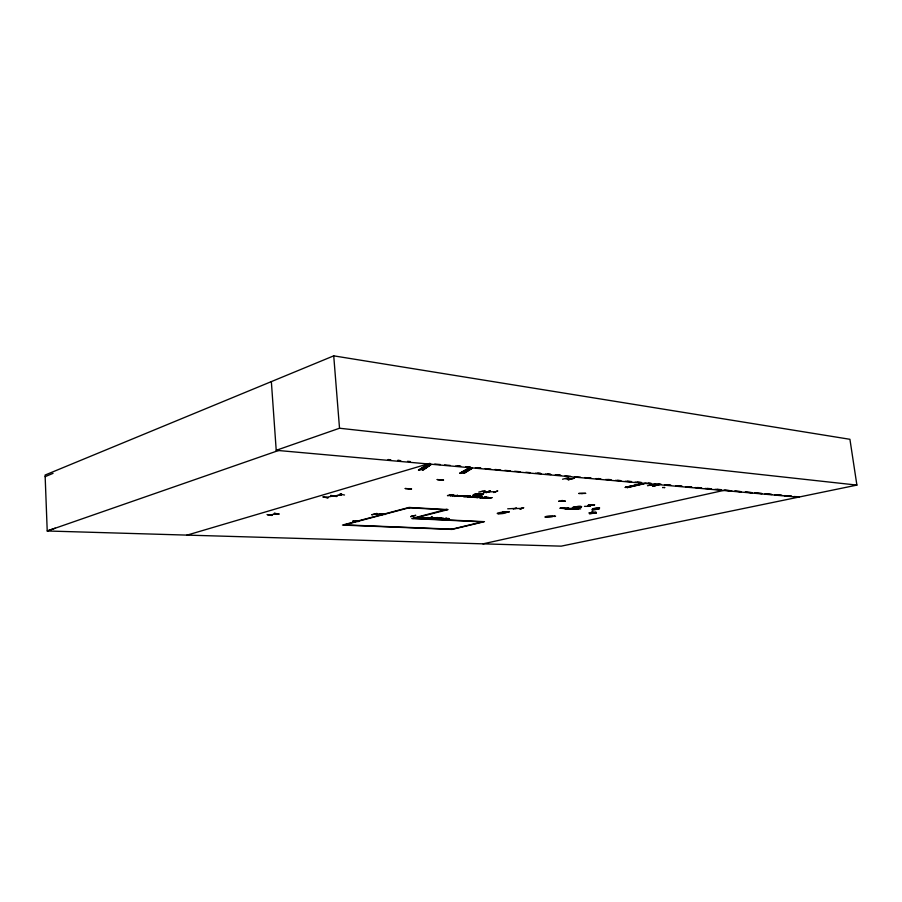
<?xml version="1.0" encoding="UTF-8"?>
<svg xmlns="http://www.w3.org/2000/svg" width="902" height="902" viewBox="0 0 902 902"><rect width="100%" height="100%" fill="white"/><g stroke="black" fill="none" stroke-linecap="round" stroke-linejoin="round"><path stroke-width="1.35" d="M565.159 501.196L558.744 501.241M584.462 506.36L590.494 506.338M592.682 511.614L592.58 512.595M592.388 511.592L592.569 512.573M485.084 490.587L478.748 492.097M568.632 477.677L562.555 479.221M358.522 521.48L352.93 521.097M405.212 488.489L411.594 488.952M411.335 489.076L405.28 488.557M384.477 513.745L379.392 515.087L384.737 513.712M372.03 514.726L377.137 513.452L371.759 514.783M267.251 514.591L272.178 515.346M271.874 515.459L267.308 514.692M323.232 496.867L328.17 497.825L322.927 496.979M330.583 495.514L336.852 496.371L332.083 495.615M513.328 509.123L516.496 507.837M485.941 492.582L490.147 490.913L486.336 492.593M486.279 492.492L489.842 490.97M554.426 515.741L554.865 516.598M592.084 509.822L599.176 509.01L592.095 509.855M592.513 508.683L599.661 507.973L592.524 508.751M595.872 508.435L595.579 509.348M644.456 483.697L627.003 487.644L644.118 483.506M625.244 487.339L642.9 483.562L625.458 487.531M463.042 473.212L471.442 468.172M463.853 473.189L472.276 468.149M460.55 473.279L469.232 468.409L460.471 473.279M459.648 473.302L468.397 468.431L459.727 473.302M422.26 469.75L430.175 464.474M423.117 469.728L431.055 464.451M419.092 470.032L418.438 470.043L426.984 464.733M419.385 470.021L427.447 464.541M352.907 521.153L358.725 521.412M408.347 488.771L408.922 488.602M409.226 488.636L408.64 488.771M439.285 480.112L440.199 479.943M419.047 470.055L427.266 464.744M419.915 470.032L427.537 464.541M421.967 469.931L429.995 464.688M422.553 469.942L430.592 464.654L422.339 469.75M423.41 469.919L431.145 464.451M460.753 473.471L469.175 468.442M463.324 473.403L471.532 468.172M464.147 473.381L472.366 468.149M437.335 518.086L436.793 517.601L437.143 518.143M507.702 508.807L514.862 508.446M509.123 511.896L502.11 512.291L509.19 511.885M562.239 501.084C562.747 500.644 561.732 500.272 562.352 501.174M582.185 493.563L581.914 493.665M574.687 509.314L576.908 508.683L572.747 509.19L575.16 508.796L574.54 508.367L578.306 508.931L576.761 508.942M481.905 491.41L486.764 492.03M587.484 506.338L590.833 505.143M591.475 505.03L587.754 506.326M592.93 513.238L592.253 512.449L592.614 513.362M45.156 476.639L53.049 473.347M333.729 355.85L45.1 475.05L47.22 530.985L561.191 546.15L856.9 485.096L849.921 439.297L333.729 355.85L339.524 428.236L276.215 450.312L271.355 381.614M493.586 492.481L497.791 490.947M276.463 513.824L269.721 515.019L270.431 514.895M521.706 508.39L520.984 508.457M523.758 507.725L519.992 509.032M520.274 509.055L523.397 507.747M558.8 501.275L565.362 501.14M332.973 496.055L325.825 497.419M334.416 496.032C343.2 494.161 341.283 495.457 341.136 493.992M340.832 494.792L340.866 493.935M585.612 493.338L578.915 493.462M663.004 487.407L662.778 487.587M663.849 487.61L664.853 487.531L664.278 487.508M454.743 496.123C456.153 496.822 451.744 496.1 456.48 495.66L457.483 495.13M466.785 496.472C469.401 496.337 471.103 495.672 469.897 496.551C466.142 497.25 472.287 496.912 470.201 496.472M595.839 509.427L596.233 508.378M55.191 528.177L47.22 530.985L279.169 450.29M488.625 497.453L485.411 498.141L485.975 498.242M594.452 504.962L588.228 505.086L594.643 504.838M488.286 497.419L486.967 497.848L488.129 497.927M355.783 521.3L356.538 521.198M473.325 496.337L474.723 496.179M567.437 507.86L568.181 507.871M186.737 535.224L429.893 463.335M467.935 496.946L467.349 497.171L471.295 496.596L469.897 496.551M487.136 497.554L485.727 497.577M438.924 517.917L440.345 518.075M592.152 512.144L591.611 512.246M449.591 495.04L451.857 495.085L447.448 495.604L451.293 495.13L449.512 494.589M379.866 514.422L374.522 514.163M453.424 494.623L450.064 495.841L453.368 495.581M453.469 495.074L452.297 495.39L453.729 495.48M378.321 515.087L383.068 513.644M343.606 525.111L410.117 507.51M565.509 508.717L564.742 508.897L565.768 508.976M382.809 514.501L383 514.456M385.255 514.456L379.697 514.061M465.409 496.19L467.619 495.615L466.954 496.325C467.743 494.77 463.617 496.901 467.27 496.247L467.236 495.593M468.127 496.258L470.201 495.717M472.964 496.066L472.58 496.472L473.403 496.404M480.326 496.72L482.063 497.577L479.954 497.78M481.127 496.991L482.153 496.901M480.405 497.205L481.037 497.171L477.034 497.633L480.36 496.765M481.161 497.419L483.1 497.318L480.856 497.385M487.001 497.667L484.408 497.498L486.606 496.923M485.738 497.047L486.764 496.833M486.426 497.318L485.366 497.025M485.468 497.566L482.502 497.983L485.096 497.543L484.374 497.058M486.381 497.622L484.453 498.118L486.753 497.645M486.697 497.543L486.392 496.878M410.681 516.598L415.777 515.313L410.692 516.62M565.644 478.579L571.361 478.973M412.857 518.594L448.057 509.607L408.967 507.454L342.478 525.065L451.992 529.429L484.464 521.672L413.826 518.346M574.484 478.161L568.091 479.819L574.439 478.094M420.614 517.5C425.124 517.252 417.423 517.996 421.042 517.838M421.324 517.849C416.183 518.12 423.895 517.376 420.625 517.5M427.92 517.511L425.27 518.188L427.988 517.613M429.442 517.748L430.423 517.917M431.28 517.703L430.784 517.94M431.032 517.951L431.596 517.32M428.36 518.233L429.679 518.21M430.513 517.759C432.069 515.967 433.456 518.864 432.362 517.286M432.723 517.308L428.461 518.255M432.757 517.714L429.623 518.391L432.825 517.545M435.26 517.737C435.328 518.188 432.081 519.575 434.144 517.613L430.874 518.458M436.117 517.714L431.382 518.323M436.771 517.601L437.82 517.601M434.087 518.289C432.768 518.639 435.993 518.627 434.042 517.895M434.347 518.233L436.151 518.12M436.173 517.793L437.391 518.255M436.805 518.007L437.425 518.176M437.143 518.244L435.429 518.673M444.291 518.695L446.14 518.233M576.919 508.796L574.585 508.762M466.954 496.1L468.183 495.976M466.74 496.032L468.736 496.427M458.115 495.863L460.426 495.807L456.964 496.303M451.023 529.395L483.506 521.627M439.601 518.075L441.394 517.883M642.9 483.562L625.289 487.339M647.512 485.75L654.029 484.318M659.012 484.746L652.507 486.212L659.012 484.757M480.811 496.946L482.063 496.799M424.335 517.748L426.15 517.692M423.263 517.804L422.001 517.951M432.892 518.346L431.133 518.436M663.241 487.463L662.756 487.576M573.401 508.39L570.188 508.965L573.593 508.097M571.417 509.111L575.115 508.401M577.156 509.292L575.194 509.303L580.708 508.841M341.711 494.713L334.586 496.066M473.167 496.224L475.083 496.089M434.009 517.793L435.159 517.658M439.184 517.928L440.3 517.68M482.92 543.872L724.746 490.192L731.578 490.812M483.641 492.672L490.451 491.319L483.607 492.616M422.373 517.68C424.132 517.105 424.571 518.222 421.347 517.849M339.716 494.127L344.519 495.006M335.431 496.382L330.854 495.457M336.514 496.562L331.97 495.581M274.309 513.362L279.225 514.061L274.298 513.328M276.316 513.779L275.944 513.926M439.872 517.906L441.856 517.827M555.576 516.147L554.933 516.169M515.234 508.536L515.82 508.514M341.373 493.845L341.463 494.668L341.497 493.834M374.702 514.106L380.61 514.388M412.394 515.899L413.015 515.921M655.461 485.502L650.827 485.107M473.945 496.54L470.585 497.205L475.906 496.574L472.907 497.352M596.278 512.922L589.344 513.678L596.301 513.001M476.414 497.554L478.285 496.698L474.779 497.476L477.857 497.081L476.177 497.476M486.528 498.254C491.838 497.803 484.34 497.397 487.847 497.994M567.482 508.254L568.361 508.311L565.712 508.705M456.784 495.581L457.9 495.694L454.98 496.111M456.48 495.66L457.382 495.75L455.296 496.021M515.166 508.581L521.638 508.39M561.89 500.486L562.555 500.531M585.635 493.371L578.734 493.473M495.435 491.725L488.241 491.861M497.397 490.97L493.879 492.492M565.599 508.897L567.55 508.232M344.53 524.863L451.947 529.17M482.536 521.863L411.774 518.537L446.975 509.247M428.946 517.522L426.533 518.244M431.269 517.466L429.758 517.883L431.303 517.872L431.235 517.297M446.231 518.368L443.807 519.067M426.364 517.635L424.741 518.165M443.107 518.424L443.852 518.391L440.187 518.898L441.326 518.875M423.399 518.098L425.857 517.771M379.449 514.039L385.537 514.365M382.256 514.49L382.933 514.456M412.304 515.955L412.778 515.967M409.091 507.781L447.031 509.878M563.795 508.119L564.945 508.187M563.446 508.198L564.607 508.277M562.036 508.536L564.584 507.837M563.536 508.627L566.084 507.927M569.117 508.965L571.676 508.266M567.505 507.837L567.91 508.367L566.073 508.649M574.292 508.435L571.158 508.999M454.901 495.175L452.319 495.987M465.567 495.796L466.311 496.28L463.696 496.743L467.653 496.055M469.863 496.134L465.714 496.878M475.162 496.641L473.674 496.912M479.695 497.803L481.544 497.622L480.247 497.667M421.538 518.019L420.963 517.94M565.734 478.579L570.616 479.007M388.007 459.546L390.791 459.794M397.782 460.426L400.567 460.685M407.546 461.305L410.342 461.565M457.9 465.86L460.708 466.12M467.71 466.751L470.506 466.999M477.508 467.631L480.315 467.89M537.739 473.076L540.535 473.336M547.548 473.967L550.344 474.215M557.346 474.858L560.153 475.106M588.16 477.643L590.968 477.891M597.97 478.522L600.766 478.782M607.768 479.413L610.575 479.661M617.577 480.292L620.373 480.552M627.375 481.183L631.58 481.567M637.184 482.074L641.39 482.446M648.391 483.089L651.188 483.337M658.189 483.968L660.997 484.227M667.999 484.859L670.795 485.107M677.797 485.738L682.002 486.122M687.606 486.629L691.811 487.012M697.415 487.52L701.609 487.892M707.213 488.399L711.419 488.783M717.022 489.29L721.217 489.673M434.787 464.045L440.39 464.553M444.596 464.925L450.199 465.432M455.803 465.939L459.997 466.323M465.601 466.819L469.807 467.202M475.41 467.71L481.014 468.217M485.22 468.589L490.823 469.096M495.018 469.48L500.621 469.987M504.827 470.359L510.431 470.867M514.636 471.25L520.24 471.746M525.832 472.253L530.038 472.637M535.641 473.144L541.245 473.651M545.451 474.024L551.054 474.531M555.26 474.914L560.852 475.41M565.058 475.794L570.662 476.301M574.867 476.684L580.471 477.181M584.676 477.564L590.269 478.071M595.872 478.579L600.078 478.951M605.682 479.458L611.285 479.965M615.491 480.338L621.095 480.845M625.289 481.228L630.893 481.736M635.098 482.108L640.702 482.615M644.907 482.998L650.511 483.506M654.705 483.878L660.309 484.385M664.515 484.769L670.118 485.265M675.722 485.772L681.326 486.279M685.531 486.663L691.135 487.17M695.329 487.542L700.933 488.05M705.138 488.433L710.742 488.929M714.948 489.312L720.551 489.82M735.682 491.184L741.151 491.68M745.255 492.052L752.088 492.661M754.816 492.909L761.649 493.529M765.742 493.89L771.199 494.386M775.292 494.758L782.102 495.367M784.83 495.615L791.64 496.235M795.733 496.596L798.462 496.844M276.215 450.312L798.507 497.216M397.827 460.415L400.623 460.663M724.746 490.192L731.68 490.835M734.453 491.083L741.388 491.714M745.548 492.097L752.482 492.729M755.256 492.977L762.179 493.608M764.952 493.856L771.886 494.488M774.66 494.747L781.594 495.378M784.368 495.626L791.302 496.258M794.076 496.517L799.42 497.002M339.524 428.236L856.9 485.096M655.743 485.434L651.469 485.062M457.235 496.269L459.377 496.066L457.517 496.156M588.938 512.832L595.906 511.941M560.097 508.221L563.57 507.826L560.097 508.221M438.417 518.729L441.901 518.233L438.417 518.729M569.433 508.649C563.694 509.585 572.353 507.612 569.433 508.649M460.561 496.292L465.037 495.852L460.561 496.292M461.08 496.269L464.293 495.908L461.08 496.269M441.428 518.289L438.868 518.718L441.428 518.289M568.97 508.694L567.865 508.784L568.97 508.694M577.911 508.999L576.649 509.044L577.911 508.999M448.982 518.537L444.923 519.124L448.982 518.537M448.395 518.616L446.715 518.898L448.395 518.616M437.211 479.582L443.592 480.067L437.211 479.56M461.069 495.829L458.825 496.427L461.069 495.829M461.813 495.626L461.813 495.626M472.231 496.574L469.987 497.16L472.231 496.574M487.621 498.22L491.951 497.656L487.621 498.22M447.11 518.402L444.325 519.09L447.11 518.402M475.004 495.491A5.074 0.823 -5.6 0 0 483.258 494.217A5.074 0.823 -5.6 0 0 476.606 493.924A5.074 0.823 -5.6 0 0 475.004 495.491A5.051 0.823 -5.6 0 0 483.235 494.24A5.051 0.823 -5.6 0 0 476.617 493.946A5.051 0.823 -5.6 0 0 475.016 495.502M574.822 508.063A4.521 0.654 -6.3 0 0 581.564 506.766A4.521 0.654 -6.3 0 0 574.822 506.924A4.533 0.654 -6.3 0 0 574.811 508.074A4.533 0.654 -6.3 0 0 581.576 506.777A4.533 0.654 -6.3 0 0 574.811 506.935A4.521 0.654 -6.3 0 0 574.822 508.063M498.772 513.79A4.555 0.665 -5.8 0 0 506.214 512.686A4.555 0.665 -5.8 0 0 500.339 512.494A4.555 0.665 -5.8 0 0 498.772 513.79M546.24 517.331A4.352 0.609 -6.1 0 0 553.445 516.282A4.352 0.609 -6.1 0 0 548.021 516.113A4.352 0.609 -6.1 0 0 546.24 517.331"/></g></svg>
